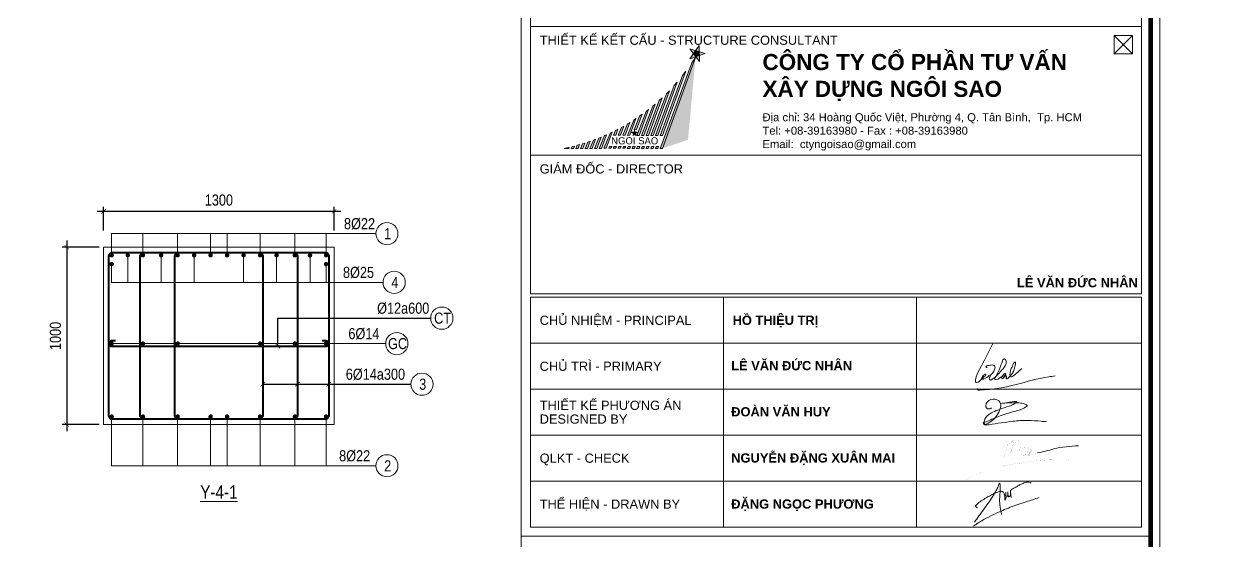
# Model space of a CAD drawing. Header units: millimetres. Extents: x 3014920 to 3563667, y -1638653 to -1356471.
# Drawn here: x 3055407 to 3062204, y -1616460 to -1613545 of the extents above; entities that cross this region are included whole.
import ezdxf
from ezdxf.enums import TextEntityAlignment as Align
from ezdxf.xclip import XClip

# ---------------------------------------------------------------- set-up
doc = ezdxf.new("R2010")
doc.units = ezdxf.units.MM
doc.header["$MEASUREMENT"] = 0
doc.header["$XCLIPFRAME"] = 0
doc.header["$PDMODE"] = 2
doc.linetypes.add('HIDDEN', pattern=[0.375, 0.25, -0.125])
doc.layers.get('0').update_dxf_attribs({"lineweight": 9})
doc.layers.get('Defpoints').update_dxf_attribs({"color": 10, "lineweight": 0})
for name, color, linetype, lineweight in [('CDAI', 21, 'Continuous', 40), ('CHG_XX_Khung ten$0$TEXT', 7, 'Continuous', 15), ('CTHEP', 50, 'Continuous', 50), ('DBAO', 90, 'Continuous', 13), ('DGIONG', 130, 'Continuous', 13), ('DMo', 9, 'HIDDEN', 9), ('KTH', 154, 'Continuous', 9), ('Net khuat', 8, 'HIDDEN', 13), ('TEXT', 7, 'Continuous', 15)]:
    doc.layers.add(name, color=color, linetype=linetype, lineweight=lineweight)
doc.layers.add('CHG_XX_Khung ten$0$A1 BORDER$0$DGIONG', color=7, linetype='Continuous', lineweight=13, true_color=0x29ffff)
doc.layers.add('CHG_XX_Khung ten$0$A1 BORDER$0$STICK', color=7, linetype='Continuous', lineweight=9, true_color=0xe60000)
doc.styles.add('CHG_XX_Khung ten$0$A1 BORDER$0$ARIAL', font='arial.ttf')
doc.styles.add('CHG_XX_Khung ten$0$A1 BORDER$0$Arial - Bold', font='arialbd.ttf', dxfattribs={"height": 2.5})
doc.styles.add('CHG_XX_Khung ten$0$A1 BORDER$0$Star-AvoBold', font='VAVOB_0.TTF')
doc.styles.add('CHG_XX_Khung ten$0$Arial - Bold', font='arialbd.ttf')
doc.styles.add('CHG_XX_Khung ten$0$title block pccc$0$ARIAL', font='arial.ttf')
doc.styles.add('CHG_XX_Khung ten$0$title block pccc$0$Arial - Bold', font='arialbd.ttf', dxfattribs={"height": 2.5})
doc.styles.add('Star-HelCon', font='VHELVCN_0.TTF')
doc.styles.add('TTP-HelCon', font='VHELVCN_0.TTF')
doc.dimstyles.new('TTP-25', dxfattribs={"dimscale": 25, "dimtxt": 2.5, "dimasz": 1, "dimexe": 1, "dimexo": 1, "dimgap": 0.09, "dimtad": 0, "dimdec": 4, "dimrnd": 1, "dimzin": 9, "dimdsep": 46, "dimtxsty": 'TTP-HelCon', "dimblk": 'ARCHTICK', "dimcen": 0.09, "dimdle": 1.5, "dimclrd": 256, "dimclre": 256, "dimclrt": 7, "dimadec": 0, "dimazin": 0, "dimtfac": 1, "dimtdec": 4, "dimtmove": 0, "dimatfit": 3, "dimldrblk": 'ARCHTICK', "dimfxl": 1, "dimtvp": 1, "dimtolj": 1, "dimtzin": 0, "dimarcsym": 0})

# ---------------------------------------------------------------- blocks, each defined once
blk = doc.blocks.new('_ArchTick')
at = {"color": 0, "linetype": 'ByBlock', "const_width": 0.15}
blk.add_lwpolyline([(-0.5, -0.5), (0.5, 0.5)], dxfattribs=at)
blk = doc.blocks.new('*D2556')
at = {"layer": 'Defpoints', "color": 0, "transparency": 16777216}
for p in [(12775, -602.9), (14425, -602.9), (12775, -800)]:
    blk.add_point(p, dxfattribs=at)
at = {"layer": 'KTH', "lineweight": -2, "transparency": 16777216}
for p, q in [((12775, -627.9), (12775, -825)), ((14425, -627.9), (14425, -825)), ((14462.5, -800), (12737.5, -800))]:
    blk.add_line(p, q, dxfattribs=at)
at = {"layer": 'KTH', "lineweight": -2, "transparency": 16777216, "xscale": 25, "yscale": 25, "zscale": 25, "rotation": 180}
blk.add_blockref('_ArchTick', (12775, -800), dxfattribs=at)
at = {"layer": 'KTH', "lineweight": -2, "transparency": 16777216, "xscale": 25, "yscale": 25, "zscale": 25}
blk.add_blockref('_ArchTick', (14425, -800), dxfattribs=at)
at = {"layer": 'KTH', "color": 7, "transparency": 16777216, "insert": (13600, -730.1), "char_height": 62.5, "attachment_point": 5, "style": 'TTP-HelCon'}
blk.add_mtext('\\A1;6Þ14a250-3', dxfattribs=at)
blk = doc.blocks.new('*D43')
at = {"layer": 'Defpoints', "color": 0, "ltscale": 500, "transparency": 16777216}
for p in [(3055855.5, -1614803.7), (3055647.3, -1615803.7), (3055855.5, -1615803.7)]:
    blk.add_point(p, dxfattribs=at)
at = {"layer": 'KTH', "lineweight": -2, "ltscale": 500, "transparency": 16777216}
for p, q in [((3055830.5, -1614803.7), (3055622.3, -1614803.7)), ((3055647.3, -1614766.2), (3055647.3, -1615841.2)), ((3055830.5, -1615803.7), (3055622.3, -1615803.7))]:
    blk.add_line(p, q, dxfattribs=at)
at = {"layer": 'KTH', "lineweight": -2, "ltscale": 500, "transparency": 16777216, "xscale": 25, "yscale": 25, "zscale": 25}
for p, rotation in [((3055647.3, -1614803.7), 90), ((3055647.3, -1615803.7), 270)]:
    blk.add_blockref('_ArchTick', p, dxfattribs=dict(at, rotation=rotation))
at = {"layer": 'KTH', "color": 7, "ltscale": 500, "transparency": 16777216, "insert": (3055583.4, -1615303.7), "char_height": 62.5, "attachment_point": 5, "rotation": 90, "style": 'TTP-HelCon'}
blk.add_mtext('\\A1;1000', dxfattribs=at)
blk = doc.blocks.new('*D44')
at = {"layer": 'Defpoints', "color": 0, "ltscale": 500, "transparency": 16777216}
for p in [(3055855.5, -1614601.5), (3055855.5, -1614734.7), (3057155.5, -1614734.7)]:
    blk.add_point(p, dxfattribs=at)
at = {"layer": 'KTH', "lineweight": -2, "ltscale": 500, "transparency": 16777216}
for p, q in [((3057193, -1614601.5), (3055818, -1614601.5)), ((3055855.5, -1614709.7), (3055855.5, -1614576.5)), ((3057155.5, -1614709.7), (3057155.5, -1614576.5))]:
    blk.add_line(p, q, dxfattribs=at)
at = {"layer": 'KTH', "lineweight": -2, "ltscale": 500, "transparency": 16777216, "xscale": 25, "yscale": 25, "zscale": 25, "rotation": 180}
blk.add_blockref('_ArchTick', (3055855.5, -1614601.5), dxfattribs=at)
at = {"layer": 'KTH', "lineweight": -2, "ltscale": 500, "transparency": 16777216, "xscale": 25, "yscale": 25, "zscale": 25}
blk.add_blockref('_ArchTick', (3057155.5, -1614601.5), dxfattribs=at)
at = {"layer": 'KTH', "color": 7, "ltscale": 500, "transparency": 16777216, "insert": (3056505.5, -1614537.6), "char_height": 62.5, "attachment_point": 5, "style": 'TTP-HelCon'}
blk.add_mtext('\\A1;1300', dxfattribs=at)
blk = doc.blocks.new('*D419')
at = {"layer": 'Defpoints', "color": 0, "transparency": 16777216}
for p in [(29500, -550), (31300, -550), (31300, -747.1)]:
    blk.add_point(p, dxfattribs=at)
at = {"layer": 'KTH', "lineweight": -2, "transparency": 16777216}
for p, q in [((29500, -575), (29500, -772.1)), ((31300, -575), (31300, -772.1)), ((29462.5, -747.1), (31337.5, -747.1))]:
    blk.add_line(p, q, dxfattribs=at)
at = {"layer": 'KTH', "lineweight": -2, "transparency": 16777216, "xscale": 25, "yscale": 25, "zscale": 25, "rotation": 180}
blk.add_blockref('_ArchTick', (29500, -747.1), dxfattribs=at)
at = {"layer": 'KTH', "lineweight": -2, "transparency": 16777216, "xscale": 25, "yscale": 25, "zscale": 25}
blk.add_blockref('_ArchTick', (31300, -747.1), dxfattribs=at)
at = {"layer": 'KTH', "color": 7, "transparency": 16777216, "insert": (30400, -677.2), "char_height": 62.5, "attachment_point": 5, "style": 'TTP-HelCon'}
blk.add_mtext('\\A1;6Þ14a250-3', dxfattribs=at)
blk = doc.blocks.new('*D431')
at = {"layer": 'Defpoints', "color": 0, "transparency": 16777216}
for p in [(29500, -1600), (31700, -1600), (29500, -1901)]:
    blk.add_point(p, dxfattribs=at)
at = {"layer": 'KTH', "lineweight": -2, "transparency": 16777216}
for p, q in [((29500, -1625), (29500, -1926)), ((31700, -1625), (31700, -1926)), ((31737.5, -1901), (29462.5, -1901))]:
    blk.add_line(p, q, dxfattribs=at)
at = {"layer": 'KTH', "lineweight": -2, "transparency": 16777216, "xscale": 25, "yscale": 25, "zscale": 25, "rotation": 180}
blk.add_blockref('_ArchTick', (29500, -1901), dxfattribs=at)
at = {"layer": 'KTH', "lineweight": -2, "transparency": 16777216, "xscale": 25, "yscale": 25, "zscale": 25}
blk.add_blockref('_ArchTick', (31700, -1901), dxfattribs=at)
at = {"layer": 'KTH', "color": 7, "transparency": 16777216, "insert": (30600, -1837.2), "char_height": 62.5, "attachment_point": 5, "style": 'TTP-HelCon'}
blk.add_mtext('\\A1;2200', dxfattribs=at)
blk = doc.blocks.new('*D455')
at = {"layer": 'Defpoints', "color": 0, "transparency": 16777216}
for p in [(23125, -1901), (33575, -1901), (33575, -2101)]:
    blk.add_point(p, dxfattribs=at)
at = {"layer": 'KTH', "lineweight": -2, "transparency": 16777216}
for p, q in [((23125, -1926), (23125, -2126)), ((33575, -1926), (33575, -2126)), ((23087.5, -2101), (33612.5, -2101))]:
    blk.add_line(p, q, dxfattribs=at)
at = {"layer": 'KTH', "lineweight": -2, "transparency": 16777216, "xscale": 25, "yscale": 25, "zscale": 25, "rotation": 180}
blk.add_blockref('_ArchTick', (23125, -2101), dxfattribs=at)
at = {"layer": 'KTH', "lineweight": -2, "transparency": 16777216, "xscale": 25, "yscale": 25, "zscale": 25}
blk.add_blockref('_ArchTick', (33575, -2101), dxfattribs=at)
at = {"layer": 'KTH', "color": 7, "transparency": 16777216, "insert": (28350, -2037.2), "char_height": 62.5, "attachment_point": 5, "style": 'TTP-HelCon'}
blk.add_mtext('\\A1;10450', dxfattribs=at)
blk = doc.blocks.new('CHG_XX_Khung ten')
at = {"layer": 'CHG_XX_Khung ten$0$A1 BORDER$0$DGIONG'}
h = blk.add_hatch(color=256, dxfattribs=at)
h.paths.add_polyline_path([(724.94, 283.19), (724.15, 281.97), (717.19, 263.38), (717.7, 263.38)])
h.paths.add_polyline_path([(722.81, 280.17), (722.1, 279.22), (717.21, 266.21), (717.72, 266.21)], flags=17)
h.paths.add_polyline_path([(720.93, 277.8), (720.27, 277.04), (716.19, 266.22), (716.7, 266.22)])
h.paths.add_polyline_path([(719.23, 275.93), (718.6, 275.29), (715.18, 266.22), (715.69, 266.22)])
h.paths.add_polyline_path([(717.65, 274.38), (717.03, 273.81), (714.16, 266.22), (714.67, 266.22)])
h.paths.add_polyline_path([(716.14, 273.03), (715.61, 272.59), (713.15, 266.22), (713.66, 266.22)])
h.paths.add_polyline_path([(714.69, 271.86), (714.17, 271.45), (712.13, 266.23), (712.64, 266.23)])
h.paths.add_polyline_path([(713.29, 270.81), (712.76, 270.43), (711.57, 267.46), (712.07, 267.47)])
h.paths.add_polyline_path([(710.1, 266.23), (710.61, 266.24), (711.93, 269.87), (711.48, 269.56)])
h.paths.add_polyline_path([(710.61, 269.02), (710.13, 268.73), (709.08, 266.24), (709.59, 266.24)])
h.paths.add_polyline_path([(709.31, 268.26), (708.82, 267.97), (708.07, 266.24), (708.58, 266.24)])
h.paths.add_polyline_path([(708.04, 267.56), (707.54, 267.3), (707.05, 266.25), (707.56, 266.25)])
h.paths.add_polyline_path([(716.84, 263.8), (716.33, 263.8), (716.18, 263.38), (716.69, 263.38)])
h.paths.add_polyline_path([(715.67, 263.39), (715.82, 263.8), (715.32, 263.8), (715.16, 263.39)])
h.paths.add_polyline_path([(714.15, 263.39), (714.65, 263.39), (714.8, 263.8), (714.3, 263.8)])
h.paths.add_polyline_path([(713.13, 263.39), (713.64, 263.4), (713.79, 263.81), (713.28, 263.81)])
h.paths.add_polyline_path([(712.77, 263.81), (712.27, 263.81), (712.11, 263.39), (712.62, 263.4)])
h.paths.add_polyline_path([(711.25, 263.81), (711.1, 263.4), (711.61, 263.4), (711.76, 263.81)])
h.paths.add_polyline_path([(710.59, 263.4), (710.74, 263.82), (710.24, 263.82), (710.08, 263.4)])
h.paths.add_polyline_path([(709.73, 263.82), (709.22, 263.82), (709.07, 263.41), (709.57, 263.41)])
h.paths.add_polyline_path([(708.71, 263.82), (708.21, 263.82), (708.05, 263.41), (708.56, 263.41)])
h.paths.add_polyline_path([(707.54, 263.41), (707.69, 263.83), (707.19, 263.83), (707.03, 263.41)])
h.paths.add_polyline_path([(706.68, 263.83), (706.17, 263.83), (706.02, 263.42), (706.53, 263.42)])
h.paths.add_polyline_path([(705, 263.42), (705.51, 263.42), (706.79, 266.93), (706.4, 266.74)])
h.paths.add_polyline_path([(703.97, 263.37), (704.48, 263.37), (705.57, 266.36), (705.14, 266.17)])
h.paths.add_polyline_path([(704.36, 265.84), (703.91, 265.65), (702.96, 263.38), (703.46, 263.38)])
h.paths.add_polyline_path([(703.17, 265.37), (702.69, 265.19), (701.94, 263.38), (702.45, 263.38)])
h.paths.add_polyline_path([(702, 264.94), (701.5, 264.77), (700.92, 263.38), (701.43, 263.38)])
h.paths.add_polyline_path([(700.84, 264.56), (700.33, 264.4), (699.91, 263.39), (700.42, 263.39)])
h.paths.add_polyline_path([(699.7, 264.21), (699.18, 264.06), (698.89, 263.39), (699.4, 263.39)])
h.paths.add_polyline_path([(698.57, 263.9), (698.04, 263.77), (697.87, 263.38), (698.38, 263.39)])
h.paths.add_polyline_path([(697.37, 263.39), (697.45, 263.63), (696.91, 263.51), (696.35, 263.38)])
blk.add_hatch(color=256, dxfattribs=at).paths.add_polyline_path([(724.92, 283.21), (717.68, 263.38), (723.28, 265.27)])
at = {"layer": 'CHG_XX_Khung ten$0$A1 BORDER$0$STICK'}
for points in [[(723.71, 282.88), (725.74, 285.75), (725.8, 282.26), (723.67, 285.06), (727.02, 284.03)], [(725.76, 284.41), (724.96, 284.66), (724.49, 283.98), (724.99, 283.32), (725.77, 283.6)], [(711.25, 266.22), (711.64, 267.39), (712.01, 266.22), (711.02, 266.95), (712.24, 266.93)], [(711.87, 266.67), (711.78, 266.94), (711.49, 266.94), (711.4, 266.67), (711.63, 266.5)]]:
    blk.add_hatch(color=256, dxfattribs=at).paths.add_polyline_path(points)
for p, q in [((687, 577), (687, 17)), ((816, 283.93), (820, 287.93)), ((820, 283.93), (816, 287.93)), ((687, 179), (824, 179))]:
    blk.add_line(p, q)
at = {"color": 9, "linetype": 'Continuous'}
for p, q in [((731, 231), (731, 181)), ((773, 231), (773, 181))]:
    blk.add_line(p, q, dxfattribs=at)
for points in [[(15, 579), (826, 579), (826, 15), (15, 15)], [(816, 283.93), (820, 283.93), (820, 287.93), (816, 287.93)]]:
    blk.add_lwpolyline(points, close=True)
at = {"color": 4, "linetype": 'Continuous', "const_width": 1}
blk.add_lwpolyline([(17, 577), (824, 577), (824, 17), (17, 17)], close=True, dxfattribs=at)
at = {"linetype": 'Continuous'}
for points in [[(689, 317.93), (822, 317.93), (822, 289.93), (689, 289.93)], [(689, 289.93), (822, 289.93), (822, 261.93), (689, 261.93)]]:
    blk.add_lwpolyline(points, close=True, dxfattribs=at)
at = {"color": 9, "linetype": 'Continuous'}
for points in [[(689, 261.93), (822, 261.93), (822, 231.73), (689, 231.73)], [(822, 221), (689, 221), (689, 231), (822, 231)], [(822, 211), (689, 211), (689, 221), (822, 221)], [(822, 201), (689, 201), (689, 211), (822, 211)], [(822, 191), (689, 191), (689, 201), (822, 201)], [(822, 181), (689, 181), (689, 191), (822, 191)]]:
    blk.add_lwpolyline(points, close=True, dxfattribs=at)
blk.add_lwpolyline([(822, 211), (689, 211), (822, 211)], dxfattribs=at)
at = {"color": 1}
for points in [[(785.63, 182.08), (787.56, 184.76), (789.61, 187.7), (790.35, 188.98), (790.79, 189.92), (791.06, 190.59), (791.21, 189.09), (791.18, 188.31), (791.14, 187.75), (791.09, 186.47), (791.21, 185.58), (791.42, 184.31), (791.51, 183.99), (791.51, 183.74)], [(786.29, 185.19), (785.86, 185.61), (786.06, 185.86), (787.11, 186.7), (788.17, 187.35), (789.1, 187.9), (790.12, 188.41), (790.69, 188.61), (791.04, 188.74), (791.47, 188.79), (791.73, 188.72), (791.92, 188.61), (792.08, 188.33), (792.16, 188.06), (792.21, 187.84), (792.21, 187.27), (792.2, 187.05), (792.23, 186.85), (792.39, 187.1), (792.48, 187.84), (792.46, 188.12), (792.44, 188.61), (792.46, 188.03), (792.53, 187.67), (792.73, 187.74), (792.86, 187.87), (792.9, 188.09), (792.9, 188.28), (792.87, 188.7), (792.91, 188.19), (792.93, 187.79), (792.94, 187.69), (793.11, 187.61), (793.31, 187.73), (793.45, 187.93), (793.48, 188.22), (793.48, 188.64), (793.48, 189.05), (793.48, 188.49), (793.56, 187.84), (793.63, 187.45), (793.48, 188.6), (793.51, 188.92), (794.2, 189.45), (794.72, 189.76), (795.44, 190.17), (796.2, 190.5), (796.65, 190.69), (797.26, 190.79), (797.77, 190.74), (797.95, 190.55)], [(785.43, 181.21), (786.17, 181.73), (788.31, 183), (790.34, 184), (791.77, 184.64), (795.08, 185.91), (796.87, 186.5), (799.7, 187.42)]]:
    blk.add_spline(points, degree=3, dxfattribs=at)
at = {"layer": 'CHG_XX_Khung ten$0$A1 BORDER$0$DGIONG'}
for points in [[(724.94, 283.19), (717.7, 263.38), (717.19, 263.38), (724.15, 281.97), (724.94, 283.19)], [(722.81, 280.17), (717.72, 266.21), (717.21, 266.21), (722.1, 279.22), (722.81, 280.17)], [(719.23, 275.93), (715.69, 266.22), (715.18, 266.22), (718.6, 275.29), (719.23, 275.93)], [(720.93, 277.8), (716.7, 266.22), (716.19, 266.22), (720.27, 277.04), (720.93, 277.8)], [(716.14, 273.03), (713.66, 266.22), (713.15, 266.22), (715.61, 272.59), (716.14, 273.03)], [(717.65, 274.38), (714.67, 266.22), (714.16, 266.22), (717.03, 273.81), (717.65, 274.38)], [(713.29, 270.81), (712.07, 267.47), (711.57, 267.46), (712.76, 270.43), (713.29, 270.81)], [(714.69, 271.86), (712.64, 266.23), (712.13, 266.23), (714.17, 271.45), (714.69, 271.86)], [(708.04, 267.56), (707.56, 266.25), (707.05, 266.25), (707.54, 267.3), (708.04, 267.56)], [(709.31, 268.26), (708.58, 266.24), (708.07, 266.24), (708.82, 267.97), (709.31, 268.26)], [(710.61, 269.02), (709.59, 266.24), (709.08, 266.24), (710.13, 268.73), (710.61, 269.02)], [(711.93, 269.87), (710.61, 266.24), (710.1, 266.23), (711.48, 269.56), (711.93, 269.87)], [(702, 264.94), (701.43, 263.38), (700.92, 263.38), (701.5, 264.77), (702, 264.94)], [(703.17, 265.37), (702.45, 263.38), (701.94, 263.38), (702.69, 265.19), (703.17, 265.37)], [(704.36, 265.84), (703.46, 263.38), (702.96, 263.38), (703.91, 265.65), (704.36, 265.84)], [(705.57, 266.36), (704.48, 263.37), (703.97, 263.37), (705.14, 266.17), (705.57, 266.36)], [(706.79, 266.93), (705.51, 263.42), (705, 263.42), (706.4, 266.74), (706.79, 266.93)], [(697.45, 263.63), (697.37, 263.39), (696.35, 263.38), (696.91, 263.51), (697.45, 263.63)], [(698.57, 263.9), (698.38, 263.39), (697.87, 263.38), (698.04, 263.77), (698.57, 263.9)], [(699.7, 264.21), (699.4, 263.39), (698.89, 263.39), (699.18, 264.06), (699.7, 264.21)], [(700.84, 264.56), (700.42, 263.39), (699.91, 263.39), (700.33, 264.4), (700.84, 264.56)]]:
    blk.add_lwpolyline(points, dxfattribs=at)
for points in [[(706.53, 263.42), (706.68, 263.83), (706.17, 263.83), (706.02, 263.42)], [(707.54, 263.41), (707.69, 263.83), (707.19, 263.83), (707.03, 263.41)], [(708.56, 263.41), (708.71, 263.82), (708.21, 263.82), (708.05, 263.41)], [(709.57, 263.41), (709.73, 263.82), (709.22, 263.82), (709.07, 263.41)], [(710.59, 263.4), (710.74, 263.82), (710.24, 263.82), (710.08, 263.4)], [(711.61, 263.4), (711.76, 263.81), (711.25, 263.81), (711.1, 263.4)], [(712.62, 263.4), (712.77, 263.81), (712.27, 263.81), (712.11, 263.39)], [(713.64, 263.4), (713.79, 263.81), (713.28, 263.81), (713.13, 263.39)], [(714.65, 263.39), (714.8, 263.8), (714.3, 263.8), (714.15, 263.39)], [(715.67, 263.39), (715.82, 263.8), (715.32, 263.8), (715.16, 263.39)], [(716.69, 263.38), (716.84, 263.8), (716.33, 263.8), (716.18, 263.38)]]:
    blk.add_lwpolyline(points, close=True, dxfattribs=at)
at = {"layer": 'CHG_XX_Khung ten$0$A1 BORDER$0$STICK'}
for p, q in [((723.67, 285.06), (727.02, 284.03)), ((725.8, 282.26), (723.67, 285.06)), ((723.71, 282.88), (725.74, 285.75)), ((727.02, 284.03), (723.71, 282.88)), ((725.74, 285.75), (725.8, 282.26)), ((711.02, 266.95), (712.24, 266.93)), ((712.01, 266.22), (711.02, 266.95)), ((712.24, 266.93), (711.25, 266.22)), ((711.64, 267.39), (712.01, 266.22))]:
    blk.add_line(p, q, dxfattribs=at)
at = {"layer": 'CHG_XX_Khung ten$0$TEXT', "color": 1}
blk.add_lwpolyline([(801.29, 204.04, -0.124137), (800.16, 204.02, 0.028888), (797.25, 204.19, 0.026156), (793.98, 204.04, 0.007061), (788.86, 203.28, -0.091769), (787.85, 203.27, -0.25841), (787.51, 203.62, -0.039719), (788.28, 204, -0.004242), (791.23, 205.18, -0.019244), (794.8, 206.31, 0.094204), (797.02, 207.28, 0.504882), (796.98, 207.63, 0.07616), (796.3, 207.87, 0.041135), (794.97, 208.03, 0.034641), (791.34, 207.9, 0.01407), (792.8, 208.12, 0.003668), (794.71, 208.36, -0.800617), (794.79, 208.18, -0.093248), (793.21, 207.32, 0.020479), (791.05, 206.59, 0.096842), (788.38, 205.18, 0.259163), (787.77, 203.63, 0.564182), (788.17, 203.39, 0.087383), (789.69, 204.36, 0.156422), (791.35, 207.23, 0.228987), (790.91, 208.45, 0.272068), (789.19, 208.76, 0.293527), (788.08, 207.43, 0.171419), (788.25, 206.94, 0.281707), (788.69, 206.7, 0.217513), (789.34, 206.92)], format="xyb", dxfattribs=at)
at = {"layer": 'CHG_XX_Khung ten$0$TEXT', "color": 1, "const_width": 0.0121}
for points in [[(791.6, 198.34, 0.143835), (794.1, 199.89, -0.075685), (793.5, 197.02, -0.172299), (794.95, 199.92, -0.299798), (795.6, 198.96, -0.170508), (795.36, 197.75, 0.168316), (795.11, 197.03)], [(791.95, 196.04, -0.054469), (792.33, 197.1, 0.103257), (792.78, 199.38)], [(797.47, 197.92, 0.401177), (797.3, 198.32, 0.483935), (795.9, 197.43, 0.196997), (796.02, 196.61, 0.296639), (796.38, 196.53, 0.183057), (797.12, 197.39)], [(797.48, 198.09, 0.142769), (797.07, 197.1, 0.220826), (797.29, 196.56, 0.106687), (798.07, 198.16, 0.181562), (797.64, 197.4, -0.039872), (797.25, 196.09, -0.060225), (798.09, 197.69, 0.017174), (797.52, 196.45, -0.149286), (799.3, 197.16)], [(806.31, 195.73, -0.026807), (805.12, 195.66, 0.027369), (800.25, 195.52, 0.022423), (795.26, 194.89, 0.038275), (791.04, 194.04, 0.053272), (785.95, 192.37, 0.118692), (783.44, 190.96)]]:
    blk.add_lwpolyline(points, format="xyb", dxfattribs=at)
at = {"layer": 'CHG_XX_Khung ten$0$TEXT', "color": 1}
for centre, radius, start, end in [((793.37, 230.45), 33.81, 280.1185, 286.3373), ((808.51, 174.85), 23.83, 90.5448, 103.6788)]:
    blk.add_arc(centre, radius, start, end, dxfattribs=at)
for points in [[(789.62, 220.97), (786.72, 215.31), (785.87, 213.03), (785.94, 212.46), (786.42, 212.53), (787.18, 213.24), (787.77, 213.73), (788.12, 214.16), (788.07, 214.29), (787.94, 214.27), (787.28, 213.56), (787.2, 213.33), (787.26, 213.21), (787.44, 213.16), (787.7, 213.23), (788.87, 214.02)], [(788.4, 215.73), (788.18, 215.82), (788.21, 216), (788.32, 216.07), (788.7, 216.16), (789.23, 216.24), (789.76, 216.24), (790.01, 216.08), (790.1, 215.79), (790.05, 215.41), (788.96, 213.65), (788.88, 213.4), (788.88, 213.13), (789, 213.02), (789.17, 213.01), (789.51, 213.17), (790.77, 214.27), (791.67, 215.27), (792.3, 216.07), (792.5, 216.66), (792.49, 217.11), (792.33, 217.45), (792.13, 217.58), (791.94, 217.52), (791.73, 217.16), (790.12, 213.5), (790.04, 213.21), (790.14, 213.12), (791.53, 213.7), (792.32, 214.06), (792.42, 214.24), (792.36, 214.39), (792.17, 214.35), (791.86, 214.12), (791.68, 213.82), (791.57, 213.47), (791.67, 213.35), (791.96, 213.42), (792.51, 213.89), (792.61, 213.78), (792.55, 213.52), (792.61, 213.3), (792.77, 213.25), (793.05, 213.46), (794.1, 214.86), (794.42, 215.85), (794.57, 216.45), (794.53, 216.83), (794.42, 216.89), (794.27, 216.8), (794.14, 216.57), (793.62, 215.47), (793.41, 214.74), (793.36, 214.18), (793.41, 213.82), (793.56, 213.67), (793.77, 213.71), (794.19, 213.99), (795.35, 214.98), (795.89, 215.51)], [(786.22, 211.12), (786.28, 210.87), (786.71, 210.78), (801.78, 213.69), (803.18, 213.88)]]:
    blk.add_spline(points, degree=3, dxfattribs=at)
for s, height, style, p in [('THIẾT KẾ KẾT CẤU - STRUCTURE CONSULTANT', 2, 'CHG_XX_Khung ten$0$A1 BORDER$0$ARIAL', (691, 286.93)), ('GIÁM ĐỐC - DIRECTOR', 2, 'CHG_XX_Khung ten$0$title block pccc$0$ARIAL', (691, 258.93)), ('CHỦ NHIỆM - PRINCIPAL', 2, 'CHG_XX_Khung ten$0$title block pccc$0$ARIAL', (691, 226)), ('HỒ THIỆU TRỊ', 2, 'CHG_XX_Khung ten$0$title block pccc$0$Arial - Bold', (733, 226)), ('LÊ VĂN ĐỨC NHÂN', 2.0073, 'CHG_XX_Khung ten$0$Arial - Bold', (732.68, 216.13)), ('CHỦ TRÌ - PRIMARY', 2, 'CHG_XX_Khung ten$0$title block pccc$0$ARIAL', (691, 216)), ('THIẾT KẾ PHƯƠNG ÁN', 2, 'CHG_XX_Khung ten$0$title block pccc$0$ARIAL', (691, 207.5)), ('ĐOÀN VĂN HUY', 2.0073, 'CHG_XX_Khung ten$0$Arial - Bold', (732.68, 206.09)), ('DESIGNED BY', 2, 'CHG_XX_Khung ten$0$title block pccc$0$ARIAL', (691, 204.5)), ('QLKT - CHECK', 2, 'CHG_XX_Khung ten$0$title block pccc$0$ARIAL', (691, 196)), ('NGUYỄN ĐẶNG XUÂN MAI', 2.0073, 'CHG_XX_Khung ten$0$Arial - Bold', (732.68, 196.05)), ('THỂ HIỆN - DRAWN BY', 2, 'CHG_XX_Khung ten$0$title block pccc$0$ARIAL', (691, 186)), ('ĐẶNG NGỌC PHƯƠNG', 2.0073, 'CHG_XX_Khung ten$0$Arial - Bold', (732.68, 186.02))]:
    blk.add_text(s, height=height, dxfattribs=dict(style=style)).set_placement(p, align=Align.MIDDLE_LEFT)
at = {"style": 'CHG_XX_Khung ten$0$Arial - Bold'}
blk.add_text('LÊ VĂN ĐỨC NHÂN', height=2.0073, dxfattribs=at).set_placement((821.19, 234.17), align=Align.MIDDLE_RIGHT)
at = {"ltscale": 10}
for s, insert, char_height, width, attachment_point, style in [('CÔNG TY CỔ PHẦN TƯ VẤN \\PXÂY DỰNG NGÔI SAO', (739.49, 283.93), 3.5, 76.248, 1, 'CHG_XX_Khung ten$0$A1 BORDER$0$Arial - Bold'), ('Địa chỉ: 34 Hoàng Quốc Việt, Phường 4, Q. Tân Bình,  Tp. HCM\\PTel: +08-39163980 - Fax : +08-39163980 \\PEmail:  ctyngoisao@gmail.com', (739.49, 262.93), 1.75, 83.001, 7, 'CHG_XX_Khung ten$0$A1 BORDER$0$ARIAL')]:
    blk.add_mtext(s, dxfattribs=dict(at, insert=insert, char_height=char_height, width=width, attachment_point=attachment_point, style=style))
at = {"layer": 'CHG_XX_Khung ten$0$A1 BORDER$0$STICK', "style": 'CHG_XX_Khung ten$0$A1 BORDER$0$Star-AvoBold', "width": 1}
blk.add_text('NGOI SAO', height=1.547, dxfattribs=at).set_placement((706.57, 264.27))
blk = doc.blocks.new('2Y-4')
at = {"layer": 'CTHEP'}
blk.add_line((24124.985, -500), (160, -500), dxfattribs=at)
for points in [[(130, -229.99859), (130, -30), (24198.18843, -30)], [(10350.00001, -930), (14424.99993, -930)], [(130, -970), (24194.99998, -970)]]:
    blk.add_lwpolyline(points, dxfattribs=at)
at = {"layer": 'DBAO', "linetype": 'Continuous'}
blk.add_line((12599.99993, 0), (17149.99993, 0), dxfattribs=at)
at = {"layer": 'DBAO', "linetype": 'Continuous', "flags": 128}
for points in [[(12725, -1000), (17025.00001, -1000)], [(12825, -1100), (16925.00001, -1100)]]:
    blk.add_lwpolyline(points, dxfattribs=at)
at = {"layer": 'Net khuat', "ltscale": 250}
blk.add_line((12725, -550), (17025.00001, -550), dxfattribs=at)
at = {"layer": 'KTH'}
dim = blk.add_linear_dim(base=(12774.99993, -800), p1=(14424.99993, -602.86333), p2=(12774.99993, -602.86333), angle=180, text='6Þ14a250-3', dimstyle='TTP-25', override={"dimtmove": 1}, dxfattribs=at)
dim.commit()
dim.dimension.update_dxf_attribs({"geometry": '*D2556', "text_midpoint": (13599.99993, -730.08334)})
blk = doc.blocks.new('2Y-5')
at = {"layer": 'CTHEP'}
blk.add_line((55785, -500), (100, -500), dxfattribs=at)
for points in [[(25, -230), (25, -30), (55895, -30), (55895, -230)], [(25, -370), (25, -970), (55895, -970), (55895, -370)], [(29500, -930), (33950, -930)]]:
    blk.add_lwpolyline(points, dxfattribs=at)
at = {"layer": 'DBAO', "linetype": 'Continuous'}
blk.add_line((25874.98761, 0), (31475, 0), dxfattribs=at)
at = {"layer": 'DBAO', "linetype": 'Continuous', "flags": 128}
blk.add_lwpolyline([(31350, -1000), (26025, -1000)], dxfattribs=at)
at = {"layer": 'Net khuat', "ltscale": 250}
blk.add_line((26025, -550), (31350, -550), dxfattribs=at)
at = {"layer": 'KTH'}
dim = blk.add_linear_dim(base=(31300, -747.13667), p1=(29500, -550), p2=(31300, -550), text='6Þ14a250-3', dimstyle='TTP-25', override={"dimtmove": 1}, dxfattribs=at)
dim.commit()
dim.dimension.update_dxf_attribs({"geometry": '*D419', "text_midpoint": (30400, -677.22)})
for base, p1, p2, picture, middle in [((29500, -1901.04426), (31700, -1600), (29500, -1600), '*D431', (30600, -1837.21093)), ((33574.99999, -2101), (23124.99999, -1901.04426), (33574.99999, -1901.04426), '*D455', (28349.99999, -2037.16667))]:
    dim = blk.add_linear_dim(base=base, p1=p1, p2=p2, angle=180, dimstyle='TTP-25', override={"dimtmove": 1}, dxfattribs=at)
    dim.commit()
    dim.dimension.update_dxf_attribs({"geometry": picture, "text_midpoint": middle})

msp = doc.modelspace()

# ---------------------------------------------------------------- linework, layer by layer
at = {"layer": 'CDAI'}
for points in [[(3055904.26504, -1614833.70668), (3057106.76504, -1614833.70668, -0.4142135624), (3057125.51504, -1614852.45668), (3057125.51504, -1615754.95668, -0.4142135624), (3057106.76504, -1615773.70668), (3055904.26504, -1615773.70668, -0.4142135624), (3055885.51504, -1615754.95668), (3055885.51504, -1614852.45668, -0.4142135624)], [(3056080.69361, -1614833.70668), (3056930.33647, -1614833.70668, -0.4142135624), (3056949.08647, -1614852.45668), (3056949.08647, -1615754.95668, -0.4142135624), (3056930.33647, -1615773.70668), (3056080.69361, -1615773.70668, -0.4142135624), (3056061.94361, -1615754.95668), (3056061.94361, -1614852.45668, -0.4142135624)], [(3056276.57273, -1614833.70668), (3056734.45735, -1614833.70668, -0.4142135624), (3056753.20735, -1614852.45668), (3056753.20735, -1615754.95668, -0.4142135624), (3056734.45735, -1615773.70668), (3056276.57273, -1615773.70668, -0.4142135624), (3056257.82273, -1615754.95668), (3056257.82273, -1614852.45668, -0.4142135624)]]:
    msp.add_lwpolyline(points, format="xyb", close=True, dxfattribs=at)
msp.add_lwpolyline([(3055922.43503, -1615332.04001), (3055900.51504, -1615332.04001, 0.4142135624), (3055885.51504, -1615347.04001, 0.4142135624), (3055900.51504, -1615362.04001), (3057110.51504, -1615362.04001, 0.4142135624), (3057125.51504, -1615347.04001, 0.4142135624), (3057110.51504, -1615332.04001), (3057088.59505, -1615332.04001)], format="xyb", dxfattribs=at)
at = {"layer": 'CTHEP', "const_width": 12.5}
for points in [[(3055894.26504, -1614848.70668, 1), (3055906.76504, -1614848.70668, 1)], [(3055984.97933, -1614848.70668, -1), (3055997.47933, -1614848.70668, -1)], [(3056070.69361, -1614848.70668, -1), (3056083.19361, -1614848.70668, -1)], [(3056173.49581, -1614848.70668, -1), (3056185.99581, -1614848.70668, -1)], [(3056266.57273, -1614848.70668, -1), (3056279.07273, -1614848.70668, -1)], [(3056359.64966, -1614848.70668, -1), (3056372.14966, -1614848.70668, -1)], [(3056465.22658, -1614848.70668, 1), (3056452.72658, -1614848.70668, 1)], [(3056545.8035, -1614848.70668, -1), (3056558.3035, -1614848.70668, -1)], [(3056638.88043, -1614848.70668, -1), (3056651.38043, -1614848.70668, -1)], [(3056731.95735, -1614848.70668, -1), (3056744.45735, -1614848.70668, -1)], [(3056837.53427, -1614848.70668, 1), (3056825.03427, -1614848.70668, 1)], [(3056940.33647, -1614848.70668, 1), (3056927.83647, -1614848.70668, 1)], [(3057026.05076, -1614848.70668, 1), (3057013.55076, -1614848.70668, 1)], [(3057104.26504, -1614848.70668, 1), (3057116.76504, -1614848.70668, 1)], [(3055894.26504, -1614898.70668, 1), (3055906.76504, -1614898.70668, 1)], [(3057104.26504, -1614898.70668, 1), (3057116.76504, -1614898.70668, 1)], [(3055894.26504, -1615347.04001, 1), (3055906.76504, -1615347.04001, 1)], [(3056070.69361, -1615347.04001, -1), (3056083.19361, -1615347.04001, -1)], [(3056266.57273, -1615347.04001, -1), (3056279.07273, -1615347.04001, -1)], [(3056731.95735, -1615347.04001, -1), (3056744.45735, -1615347.04001, -1)], [(3056940.33647, -1615347.04001, 1), (3056927.83647, -1615347.04001, 1)], [(3057104.26504, -1615347.04001, 1), (3057116.76504, -1615347.04001, 1)], [(3055894.26504, -1615758.70668, 1), (3055906.76504, -1615758.70668, 1)], [(3056070.69361, -1615758.70668, 1), (3056083.19361, -1615758.70668, 1)], [(3056266.57273, -1615758.70668, 1), (3056279.07273, -1615758.70668, 1)], [(3056465.22658, -1615758.70668, -1), (3056452.72658, -1615758.70668, -1)], [(3056545.8035, -1615758.70668, 1), (3056558.3035, -1615758.70668, 1)], [(3056731.95735, -1615758.70668, 1), (3056744.45735, -1615758.70668, 1)], [(3056940.33647, -1615758.70668, -1), (3056927.83647, -1615758.70668, -1)], [(3057104.26504, -1615758.70668, 1), (3057116.76504, -1615758.70668, 1)]]:
    msp.add_lwpolyline(points, format="xyb", close=True, dxfattribs=at)
at = {"layer": 'DBAO', "flags": 128}
for points in [[(3055855.51504, -1614803.70668), (3057155.51504, -1614803.70668)], [(3057155.51504, -1614803.70668), (3057155.51504, -1615803.70668), (3055855.51504, -1615803.70668), (3055855.51504, -1614803.70668)]]:
    msp.add_lwpolyline(points, dxfattribs=at)
at = {"layer": 'DGIONG'}
for p, q in [((3055900.51504, -1614848.70668), (3055900.51504, -1614726.95668)), ((3055900.51504, -1614726.95668), (3057391.11155, -1614726.95668)), ((3056076.94361, -1614848.70668), (3056076.94361, -1614726.95668)), ((3056272.82273, -1614848.70668), (3056272.82273, -1614726.95668)), ((3056458.97658, -1614848.70668), (3056458.97658, -1614726.95668)), ((3056552.0535, -1614848.70668), (3056552.0535, -1614726.95668)), ((3056738.20735, -1614848.70668), (3056738.20735, -1614726.95668)), ((3056934.08647, -1614848.70668), (3056934.08647, -1614726.95668)), ((3057110.51504, -1614848.70668), (3057110.51504, -1614726.95668)), ((3055991.22933, -1614848.70668), (3055991.22933, -1615001.73568)), ((3056179.74581, -1614848.70668), (3056179.74581, -1615001.73568)), ((3056365.89966, -1614848.70668), (3056365.89966, -1615001.73568)), ((3056645.13043, -1614848.70668), (3056645.13043, -1615001.73568)), ((3056831.28427, -1614848.70668), (3056831.28427, -1615001.73568)), ((3057019.80076, -1614848.70668), (3057019.80076, -1615001.73568)), ((3055900.51504, -1614898.70668), (3055900.51504, -1615001.73568)), ((3057110.51504, -1614898.70668), (3057110.51504, -1615001.73568)), ((3055900.51504, -1615001.73568), (3057432.01708, -1615001.73568)), ((3055900.51504, -1615347.04001), (3057447.07611, -1615347.04001)), ((3055900.51504, -1616036.1085), (3055900.51504, -1615758.70668)), ((3056076.94361, -1616036.1085), (3056076.94361, -1615758.70668)), ((3056272.82273, -1616036.1085), (3056272.82273, -1615758.70668)), ((3056458.97658, -1615758.70668), (3056458.97658, -1616036.1085)), ((3056552.0535, -1615758.70668), (3056552.0535, -1616036.1085)), ((3056738.20735, -1616036.1085), (3056738.20735, -1615758.70668)), ((3056934.08647, -1616036.1085), (3056934.08647, -1615758.70668)), ((3057110.51504, -1616036.1085), (3057110.51504, -1615758.70668)), ((3055900.51504, -1616036.1085), (3057391.11155, -1616036.1085))]:
    msp.add_line(p, q, dxfattribs=at)
for centre in [(3057453.61155, -1614726.95668), (3057494.51708, -1615001.73568), (3057763.36515, -1615203.47921), (3057509.57611, -1615347.04001), (3057651.44188, -1615575.97504), (3057453.61155, -1616036.1085)]:
    msp.add_circle(centre, 62.5, dxfattribs=at)

# ---------------------------------------------------------------- block references
at = {"layer": 'DMo'}
ref = msp.add_blockref('2Y-5', (3031790.42285, -1613996.95808), dxfattribs=at)
XClip(ref).set_block_clipping_path([(31192.3179124291, -2848.175719979), (45193.0462417221, 779.5894033799)])
ref = msp.add_blockref('2Y-4', (3041600.627, -1614953.29549), dxfattribs=at)
XClip(ref).set_block_clipping_path([(-758.5347896223, -2450.0709740298), (13104.1720620459, 893.4763510681)])

# ---------------------------------------------------------------- texts
at = {"layer": 'TEXT', "style": 'TTP-HelCon'}
for s, p in [('8Þ22', (3057211.47338, -1614701.95668)), ('8Þ25', (3057205.63781, -1614976.73568)), ('Þ12a600', (3057398.27973, -1615178.47921)), ('6Þ14', (3057236.24084, -1615322.04001)), ('6Þ14a300', (3057221.59358, -1615550.97504)), ('8Þ22', (3057183.97338, -1616011.1085))]:
    msp.add_text(s, height=62.5, dxfattribs=at).set_placement(p)
at = {"layer": 'TEXT', "style": 'Star-HelCon'}
for s, p in [('1', (3057457.77822, -1614726.95668)), ('4', (3057498.68374, -1615001.73568)), ('CT', (3057767.53182, -1615203.47921)), ('GC', (3057513.74277, -1615347.04001)), ('3', (3057655.60854, -1615575.97504)), ('2', (3057457.77822, -1616036.1085))]:
    msp.add_text(s, height=62.5, dxfattribs=at).set_placement(p, align=Align.MIDDLE)
at = {"layer": 'TEXT', "style": 'TTP-HelCon'}
msp.add_text('%%UY-4-1', height=75, dxfattribs=at).set_placement((3056505.51504, -1616221.69466), align=Align.CENTER)

# ---------------------------------------------------------------- dimensions: what is measured, and where the dimension line sits
at = {"layer": 'KTH', "ltscale": 500}
dim = msp.add_linear_dim(base=(3055855.51504, -1614601.45668), p1=(3057155.51504, -1614734.69473), p2=(3055855.51504, -1614734.69473), dimstyle='TTP-25', dxfattribs=at)
dim.commit()
dim.dimension.update_dxf_attribs({"geometry": '*D44', "text_midpoint": (3056505.51504, -1614537.62334)})
dim = msp.add_linear_dim(base=(3055647.2774, -1615803.70668), p1=(3055855.51504, -1614803.70668), p2=(3055855.51504, -1615803.70668), angle=90, dimstyle='TTP-25', dxfattribs=at)
dim.commit()
dim.dimension.update_dxf_attribs({"geometry": '*D43', "text_midpoint": (3055583.44407, -1615303.70668)})

# ---------------------------------------------------------------- leaders
at = {"layer": 'DGIONG'}
for points in [[(3056838.19922, -1615362.04001), (3056838.19922, -1615203.47921), (3057700.86515, -1615203.47921)], [(3056753.20735, -1615575.97504), (3057588.94188, -1615575.97504)], [(3056949.08647, -1615575.97504), (3057588.94188, -1615575.97504)], [(3057125.51504, -1615575.97504), (3057588.94188, -1615575.97504)]]:
    msp.add_leader(points, dimstyle='TTP-25', dxfattribs=at)

# ---------------------------------------------------------------- next in the draw order: block references
at = {"color": 5, "xscale": 25.92478421704392, "yscale": 25.92478421704392, "zscale": 25.92478421704392}
msp.add_blockref('CHG_XX_Khung ten', (3040401.37088, -1621074.38806), dxfattribs=at)

doc.saveas('drawing.dxf')
